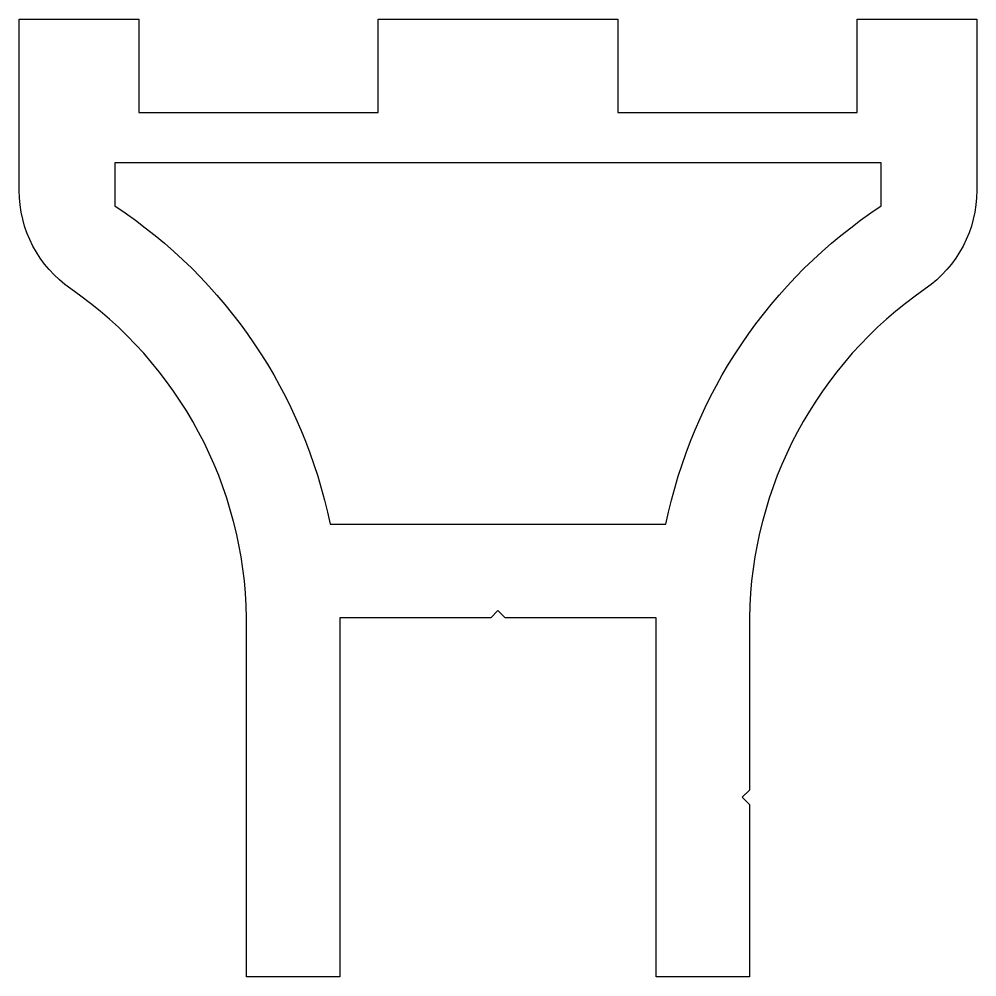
# Model space of a CAD drawing. Extents: x 238.6 to 278.6, y 225.6 to 265.6.
import ezdxf

# ---------------------------------------------------------------- set-up
doc = ezdxf.new("R2010")
doc.units = 0
doc.layers.add('ANA', color=220, linetype='CONTINUOUS')

msp = doc.modelspace()

# ---------------------------------------------------------------- linework, layer by layer
at = {"layer": 'ANA'}
for points in [[(243.605, 265.562), (243.605, 261.662), (253.605, 261.662), (253.605, 265.562), (263.605, 265.562), (263.605, 261.662), (273.605, 261.662), (273.605, 265.562), (278.605, 265.562), (278.605, 258.41, -0.246469), (276.446, 254.295, 0.242462), (269.105, 240.562), (269.105, 233.362), (268.805, 233.062), (269.105, 232.762), (269.105, 225.562), (265.205, 225.562), (265.205, 240.562), (258.905, 240.562), (258.605, 240.862), (258.305, 240.562), (252.005, 240.562), (252.005, 225.562), (248.105, 225.562), (248.105, 240.562, 0.242462), (240.765, 254.295, -0.246469), (238.605, 258.41), (238.605, 265.562)], [(242.605, 259.562), (242.605, 257.758, -0.199593), (251.589, 244.462), (265.621, 244.462, -0.199593), (274.605, 257.758), (274.605, 259.562)]]:
    msp.add_lwpolyline(points, format="xyb", close=True, dxfattribs=at)

doc.saveas('drawing.dxf')
